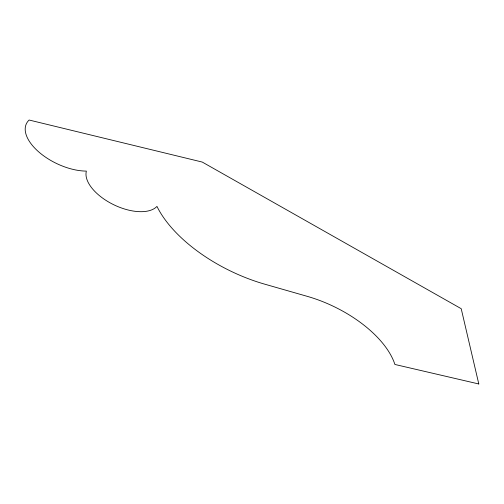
<?xml version="1.0" encoding="UTF-8"?>
<svg xmlns="http://www.w3.org/2000/svg" width="504" height="504" viewBox="0 0 504 504"><rect width="100%" height="100%" fill="white"/><g stroke="black" fill="none" stroke-linecap="round" stroke-linejoin="round"><path stroke-width="0.76" d="M478.8 383.972L394.903 364.461A89.536 45.984 25.6 0 0 307.15 296.314L264.846 284.206A113.74 58.414 25.6 0 1 156.958 206.401A39.791 20.437 25.6 0 1 112.934 204.341A39.791 20.437 25.6 0 1 86.379 171.108A44.478 22.844 25.6 0 1 38.209 151.446A44.478 22.844 25.6 0 1 29.131 120.028L202.249 162.067L461.21 308.694L478.8 383.972"/></g></svg>
